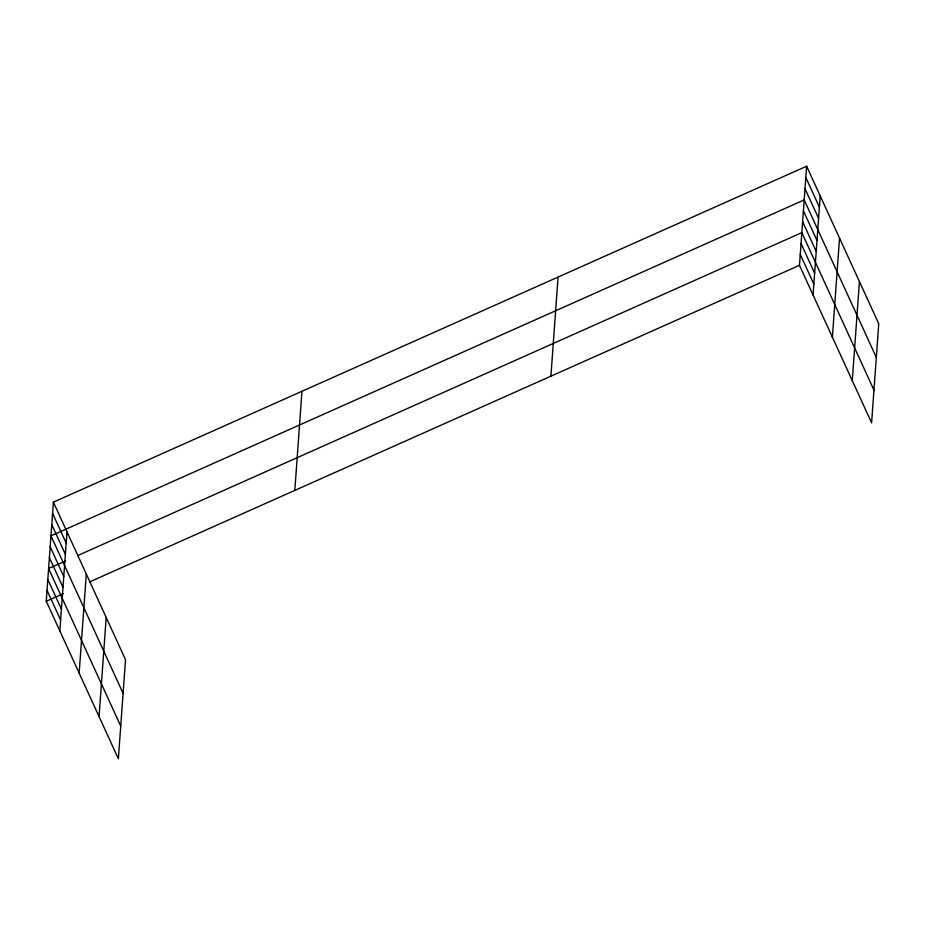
<?xml version="1.0" encoding="UTF-8"?>
<svg xmlns="http://www.w3.org/2000/svg" width="925" height="925" viewBox="0 0 925 925"><rect width="100%" height="100%" fill="white"/><g stroke="black" fill="none" stroke-linecap="round" stroke-linejoin="round"><path stroke-width="1.39" d="M53.396 502.148L125.523 659.687L118.377 758.778L46.25 601.25L53.396 502.148L806.623 166.222L878.75 323.75L871.604 422.852L799.478 265.313L806.623 166.222M59.836 630.931L66.993 531.84M79.157 673.122L86.302 574.02M99.056 716.586L106.202 617.495M294.821 490.389L301.966 391.298M550.907 376.174L558.064 277.084M813.063 295.006L820.221 195.903M832.384 337.186L839.53 238.095M852.283 380.661L859.429 281.57M65.71 560.92L48.609 568.54L120.736 726.079M77.538 555.636L801.836 232.614L873.963 390.142M46.25 601.25L63.351 593.619M89.656 581.894L799.478 265.313M805.814 177.45L819.411 207.142M805.004 188.688L818.602 218.369M876.322 357.443L804.195 199.916L50.968 535.841L123.094 693.38M803.409 210.819L816.995 240.5M802.622 221.711L816.208 251.403M801.05 243.518L814.636 273.199M800.264 254.421L813.85 284.102M52.586 513.387L66.184 543.067M51.777 524.614L65.374 554.295M50.181 546.744L63.767 576.425M49.395 557.648L62.981 587.329M47.822 579.443L61.408 609.124M47.036 590.347L60.622 620.028"/></g></svg>
